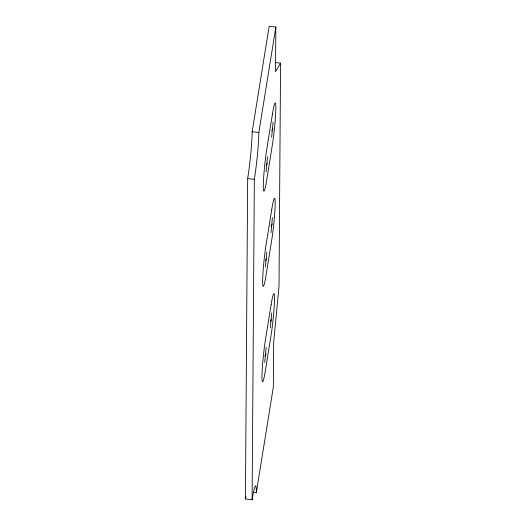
<?xml version="1.0" encoding="UTF-8"?>
<svg xmlns="http://www.w3.org/2000/svg" width="526" height="526" viewBox="0 0 526 526"><rect width="100%" height="100%" fill="white"/><g stroke="black" fill="none" stroke-linecap="round" stroke-linejoin="round"><path stroke-width="0.79" d="M280.568 63.14L279.01 286.631L273.651 342.472L273.342 387.09L256.326 492.566A33.697 2.452 -83.9 0 0 252.112 499.7L245.432 498.983L247.667 178.616A33.697 2.452 -83.9 0 0 252.158 131.77L269.174 26.3L275.854 27.017L275.545 71.641L280.568 63.14L275.374 62.581M252.112 499.7L254.347 179.333A33.697 2.452 -83.9 0 0 258.845 132.493L275.854 27.017M266.064 171.824L267.504 156.833M271.64 137.279L273.073 122.288M265.4 267.123L266.84 252.138M270.975 232.577L272.409 217.593M264.736 362.427L266.169 347.436M270.305 327.882L271.745 312.891M271.679 130.928L273.033 128.646M266.11 165.473L267.458 163.191M271.015 226.226L272.363 223.945M265.446 260.771L266.794 258.49M270.351 321.524L271.699 319.243M264.782 356.069L266.13 353.788M252.158 131.77L258.845 132.493M247.667 178.616L254.347 179.333M253.361 492.244L256.326 492.566M245.432 498.983A33.697 2.452 -83.9 0 1 245.892 496.235M272.468 113.905L266.892 148.45A26.957 1.966 -83.9 0 0 263.302 185.921A26.957 1.966 -83.9 0 0 266.675 180.214L272.244 145.669A26.957 1.966 -83.9 0 0 275.841 108.192A26.957 1.966 -83.9 0 0 272.468 113.905M271.804 209.203L266.228 243.748A26.957 1.966 -83.9 0 0 262.638 281.219A26.957 1.966 -83.9 0 0 266.005 275.512L271.58 240.967A26.957 1.966 -83.9 0 0 275.177 203.496A26.957 1.966 -83.9 0 0 271.804 209.203M271.14 304.501L265.564 339.046A26.957 1.966 -83.9 0 0 261.968 376.524A26.957 1.966 -83.9 0 0 265.341 370.81L270.916 336.265A26.957 1.966 -83.9 0 0 274.506 298.794A26.957 1.966 -83.9 0 0 271.14 304.501"/></g></svg>
